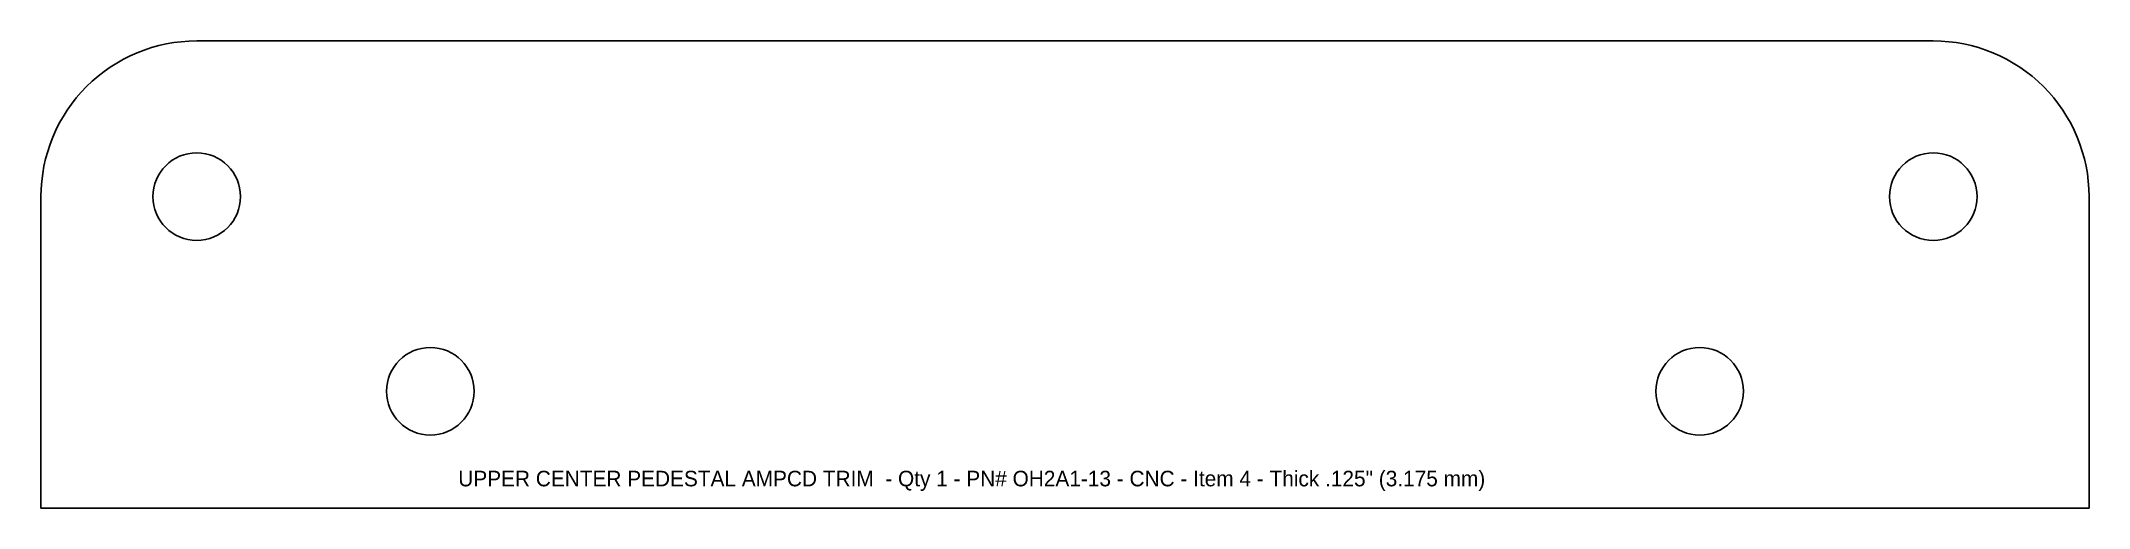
# Model space of a CAD drawing. Extents: x 0.34 to 6.92, y 0.52 to 2.02.
import ezdxf

# ---------------------------------------------------------------- set-up
doc = ezdxf.new("R2010")
doc.units = 0
doc.header["$MEASUREMENT"] = 0
doc.layers.get('0').update_dxf_attribs({"linetype": 'CONTINUOUS'})
doc.layers.add('Info', color=4, linetype='CONTINUOUS')
doc.styles.add('Annotative', font='txt')

msp = doc.modelspace()

# ---------------------------------------------------------------- linework, layer by layer
at = {"color": 7, "linetype": 'Continuous'}
msp.add_lwpolyline([(6.4159, 2.0159), (0.8409, 2.0159, 0.414214), (0.3409, 1.5159), (0.3409, 0.5159), (6.9159, 0.5159), (6.9159, 1.5159, 0.414214)], format="xyb", close=True, dxfattribs=at)
for centre in [(0.8409, 1.5159), (6.4159, 1.5159), (1.5909, 0.8909), (5.6659, 0.8909)]:
    msp.add_circle(centre, 0.1406, dxfattribs=at)

# ---------------------------------------------------------------- texts
at = {"layer": 'Info', "style": 'Annotative'}
msp.add_text('UPPER CENTER PEDESTAL AMPCD TRIM  - Qty 1 - PN# OH2A1-13 - CNC - Item 4 - Thick .125" (3.175 mm)', height=0.05, dxfattribs=at).set_placement((1.6806, 0.5856))

doc.saveas('drawing.dxf')
